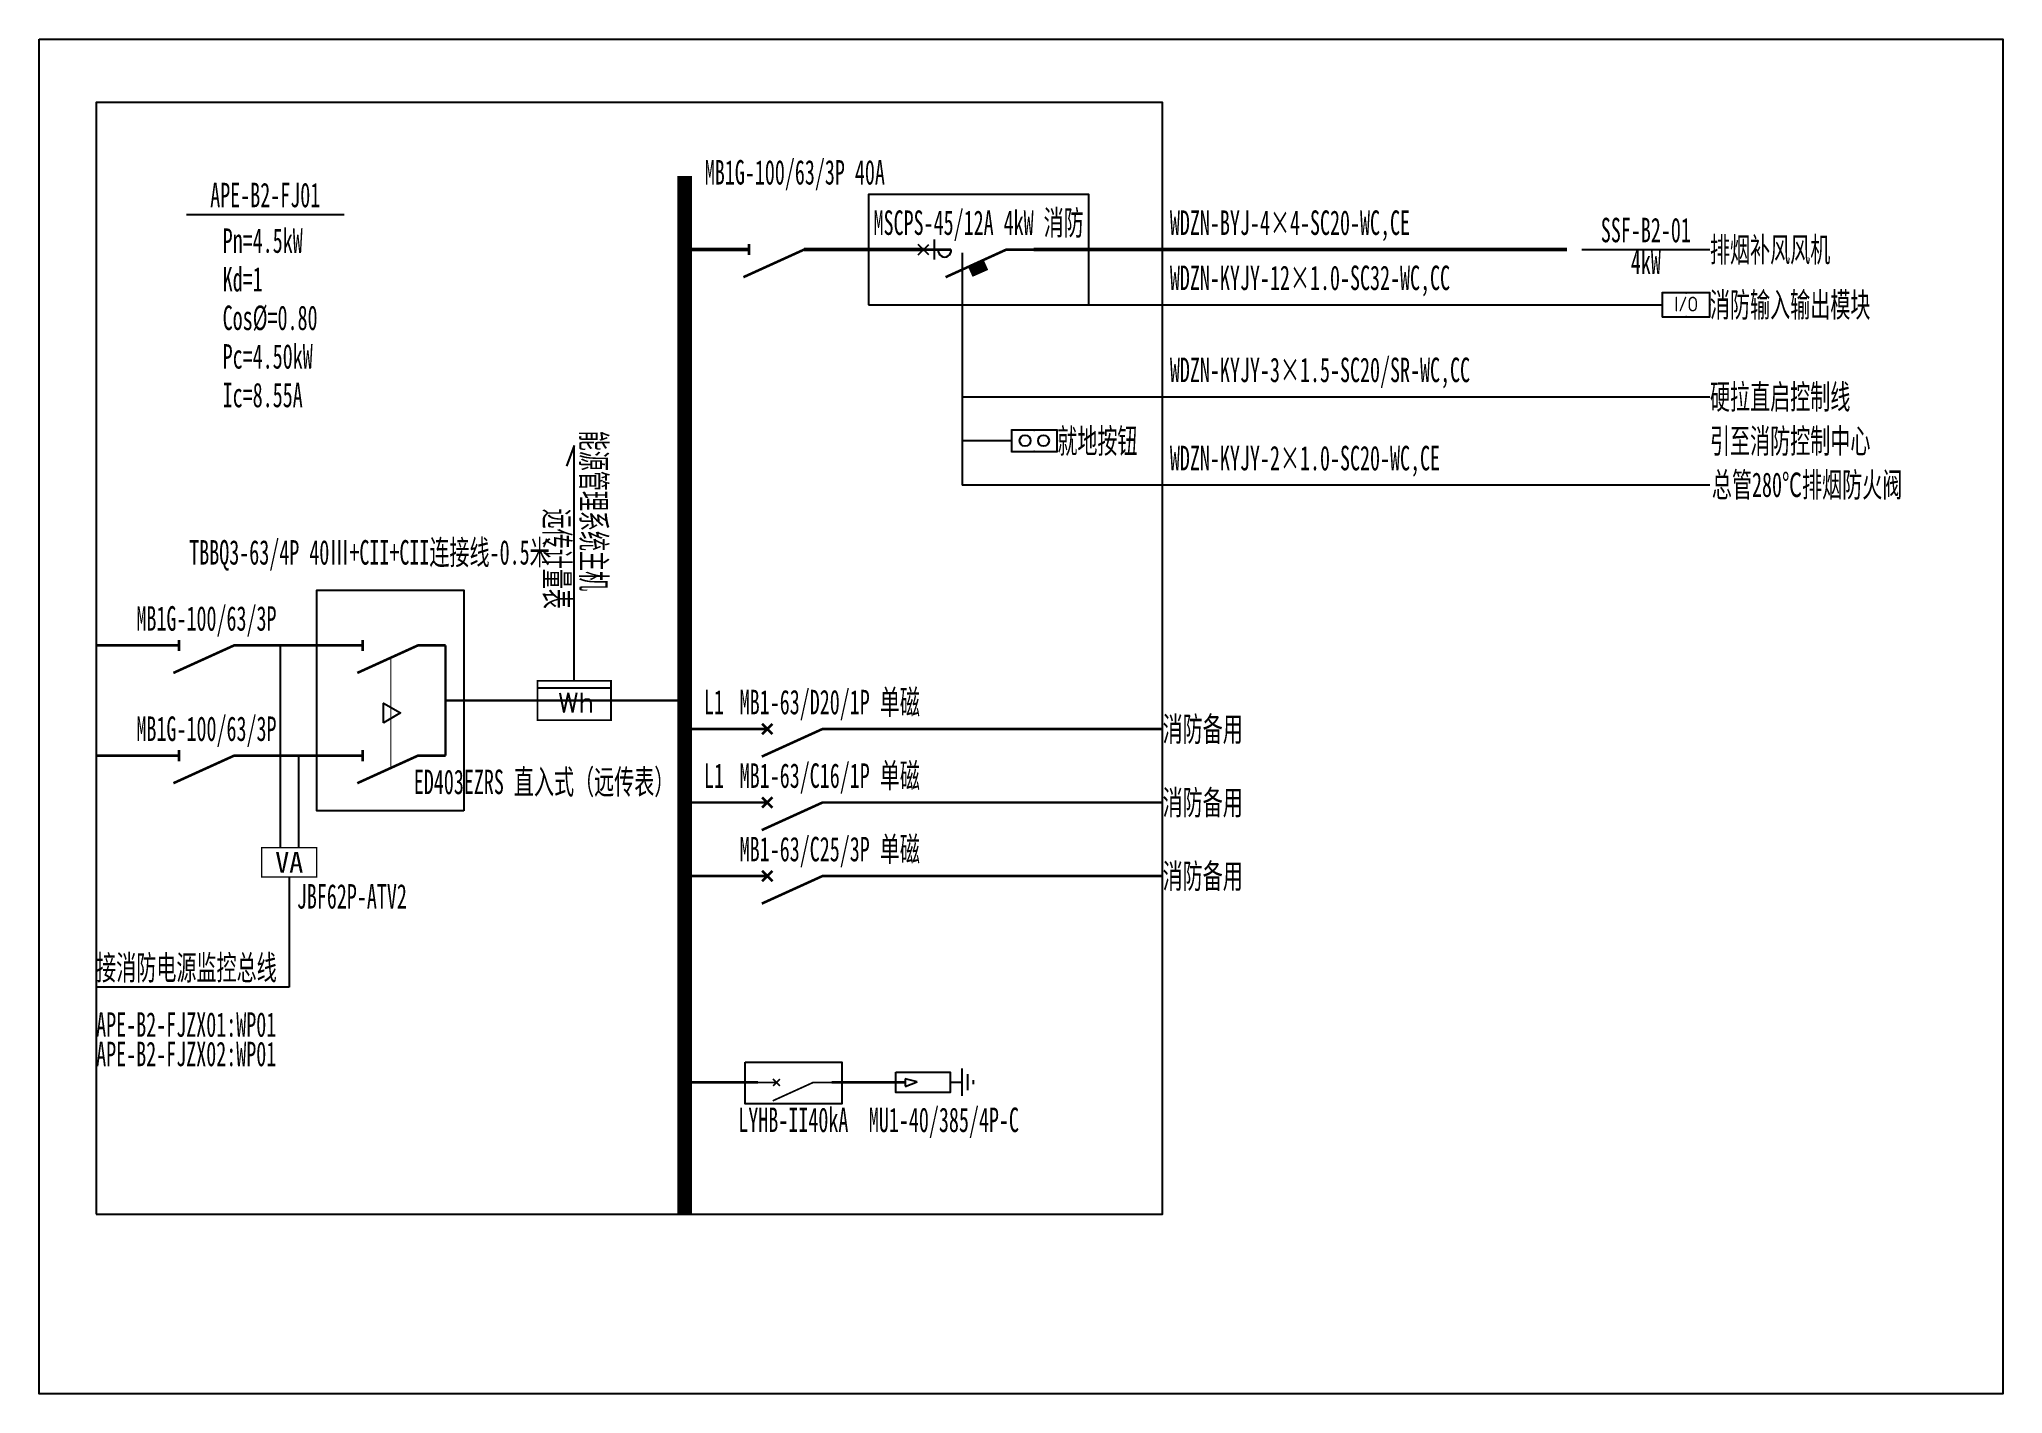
# Model space of a CAD drawing. Extents: x 1527906 to 1532711, y 404380 to 407697.
import ezdxf
from ezdxf.enums import TextEntityAlignment as Align

# ---------------------------------------------------------------- set-up
doc = ezdxf.new("R2010")
doc.units = 0
doc.header["$MEASUREMENT"] = 0
for name, color, linetype in [('ELEMENT', 3, 'Continuous'), ('WIRE-照明', 4, 'Continuous'), ('WIRE-系统', 4, 'Continuous'), ('系统图', 1, 'Continuous')]:
    doc.layers.add(name, color=color, linetype=linetype)
doc.styles.add('_SIMPLEX', font='simplex_.ttf', dxfattribs={"width": 0.6})
doc.styles.add('_TEL_ATTDEF', font='GBENOR', dxfattribs={"width": 0.8, "height": 3, "bigfont": 'GBCBIG'})
doc.styles.add('_TEL_DIM', font='', dxfattribs={"width": 0.8, "height": 3.5})
doc.styles.add('宋体', font='', dxfattribs={"width": 0.8, "height": 3.5})
doc.styles.get('_TEL_DIM').set_extended_font_data('SimSun')
doc.styles.get('宋体').set_extended_font_data('SimSun')

# ---------------------------------------------------------------- blocks, each defined once
blk = doc.blocks.new('$element$00000492')
blk.add_line((0.173, 0), (0.173, -1))
at = {"const_width": 0.0233}
blk.add_lwpolyline([(-0.267, 0), (0.267, 0), (0.267, -1), (-0.267, -1), (-0.267, 0)], dxfattribs=at)
at = {"style": '_SIMPLEX'}
blk.add_text('Wh', height=0.2667, rotation=270, dxfattribs=at).set_placement((-0.161, -0.281))
at = {"flags": 9}
blk.add_attdef('S', (0, 0), '', height=0.00000667, dxfattribs=at)
blk.add_attdef('S', (0, 0), '', height=0.00000667, dxfattribs=at)
blk.add_attdef('S', (0, 0), '', height=0.00000667, dxfattribs=at)
blk = doc.blocks.new('$element$00000497')
at = {"const_width": 0.0233}
for points in [[(0, 0), (0, -0.25)], [(0, -1), (0, -0.75), (-0.25, -0.2)], [(-0.047, -0.297), (0.047, -0.203)], [(-0.047, -0.203), (0.047, -0.297)]]:
    blk.add_lwpolyline(points, dxfattribs=at)
at = {"flags": 9}
blk.add_attdef('S', (0, 0), '', height=0.00000667, dxfattribs=at)
blk = doc.blocks.new('$element$00000519')
at = {"const_width": 0.0233}
for points in [[(0, 0), (0, -0.25)], [(0, -1), (0, -0.75), (-0.25, -0.2)], [(-0.05, -0.25), (0.05, -0.25)]]:
    blk.add_lwpolyline(points, dxfattribs=at)
at = {"flags": 9}
blk.add_attdef('S', (0, 0), '', height=0.00000667, dxfattribs=at)
blk = doc.blocks.new('$equip_U$00000079(zhangr-4109)')
for p, q in [((0.625, 0.292), (-0.625, 0.292)), ((-0.625, 0.292), (-0.625, -0.292)), ((0.625, -0.292), (0.625, 0.292)), ((-0.625, -0.292), (0.625, -0.292))]:
    blk.add_line(p, q)
at = {"const_width": 0.04}
blk.add_lwpolyline([(-0.625, 0.292), (-0.625, -0.292), (0.625, -0.292), (0.625, 0.292), (-0.625, 0.292), (-0.625, -0.292)], dxfattribs=at)
for centre in [(-0.25, 0.008), (0.25, 0.008)]:
    blk.add_circle(centre, 0.15)
for p in [(-0.625, 0), (0, 0.292), (0.625, 0), (0, -0.292)]:
    blk.add_point(p)
at = {"color": 7, "style": '_TEL_DIM', "flags": 1}
for tag in ['A', 'REMARK']:
    blk.add_attdef(tag, text='', height=0.00002, dxfattribs=at).set_placement((0, 0), align=Align.MIDDLE_CENTER)
blk = doc.blocks.new('$equip$00002773')
for p, q in [((0.65, 0.65), (-0.65, 0.65)), ((-0.65, 0.65), (-0.65, 0)), ((0.65, 0), (0.65, 0.65)), ((-0.65, 0), (0.65, 0))]:
    blk.add_line(p, q)
at = {"const_width": 0.04}
blk.add_lwpolyline([(-0.65, 0.65), (-0.65, 0), (0.65, 0), (0.65, 0.65), (-0.65, 0.65), (-0.65, 0)], dxfattribs=at)
for p in [(0, 0.65), (-0.65, 0.325), (0, 0), (0.65, 0.325)]:
    blk.add_point(p)
at = {"color": 7}
blk.add_attdef('$TEXT$', text='', height=0.4, dxfattribs=at).set_placement((0.006, 0.343), align=Align.MIDDLE_CENTER)
at = {"color": 7, "flags": 1}
for tag, p in [('A', (0, 0)), ('B', (0.905, 0.246))]:
    blk.add_attdef(tag, text='', height=0.4, dxfattribs=at).set_placement(p, align=Align.MIDDLE_CENTER)
blk = doc.blocks.new('$element$00000578')
at = {"const_width": 0.0233}
for points in [[(0, 0), (0, -0.25)], [(0, -1), (0, -0.75), (-0.25, -0.2)], [(-0.05, -0.25), (0.05, -0.25)]]:
    blk.add_lwpolyline(points, dxfattribs=at)
at = {"flags": 9}
blk.add_attdef('S', (0, 0), '', height=0.00000667, dxfattribs=at)
blk = doc.blocks.new('$element$00000496')
at = {"const_width": 0.0233}
for points in [[(0, 0), (0, -0.25)], [(-0.25, -0.2), (0, -0.75), (0, -1)]]:
    blk.add_lwpolyline(points, dxfattribs=at)
blk.add_arc((-0.008, -0.192), 0.0589, 81.8699, 278.1301)
at = {"flags": 9}
blk.add_attdef('S', (0, 0), '', height=0.00000667, dxfattribs=at)
blk = doc.blocks.new('$equip_U$00000086(maj01888)')
at = {"color": 2, "lineweight": 25}
for p, q in [((-0.141, -0.141), (0.141, 0.141)), ((0.141, -0.141), (-0.141, 0.141)), ((0.286, 0.273), (0.286, -0.273))]:
    blk.add_line(p, q, dxfattribs=at)
at = {"color": 2}
for p, q in [((1.235, -0.473), (1.625, -0.299)), ((1.243, -0.49), (1.633, -0.317)), ((1.251, -0.508), (1.64, -0.335)), ((1.259, -0.526), (1.648, -0.353)), ((1.267, -0.544), (1.656, -0.37)), ((1.275, -0.562), (1.664, -0.388)), ((1.283, -0.579), (1.672, -0.406)), ((1.291, -0.597), (1.68, -0.424)), ((1.298, -0.615), (1.688, -0.442)), ((1.306, -0.633), (1.696, -0.459)), ((1.314, -0.651), (1.704, -0.477)), ((1.322, -0.668), (1.712, -0.495)), ((1.33, -0.686), (1.72, -0.513)), ((1.338, -0.704), (1.728, -0.531))]:
    blk.add_line(p, q, dxfattribs=at)
at = {"const_width": 0.04}
blk.add_lwpolyline([(1.23, -0.462), (1.62, -0.288), (1.732, -0.541), (1.343, -0.715)], close=True, dxfattribs=at)
at = {"xscale": 3, "yscale": 3, "zscale": 3, "rotation": 90}
blk.add_blockref('$element$00000496', (0, 0), dxfattribs=at)
at = {"color": 7, "style": '_TEL_DIM', "flags": 1}
for tag in ['A', 'REMARK']:
    blk.add_attdef(tag, text='', height=0.00002, dxfattribs=at).set_placement((0, 0), align=Align.MIDDLE_CENTER)
blk = doc.blocks.new('A$C2B062C5C')
at = {"const_width": 17.5}
blk.add_lwpolyline([(-375, 0), (-375, 400), (375, 400), (375, 0), (-375, 0)], dxfattribs=at)
at = {"style": '_TEL_DIM'}
blk.add_text('VA', height=280, rotation=0, dxfattribs=at).set_placement((0, 200), align=Align.MIDDLE_CENTER)
at = {"flags": 9}
blk.add_attdef('S', (-375, 200), '', height=0.005, rotation=90, dxfattribs=at)
blk.add_attdef('S', (-375, 200), '', height=0.005, rotation=90, dxfattribs=at)
blk.add_attdef('S', (-375, 200), '', height=0.005, rotation=90, dxfattribs=at)
blk = doc.blocks.new('ATSE')
blk.add_lwpolyline([(-1.5, -1.167), (-1.5, 0.167), (0.5, 0.167), (0.5, -1.167)], close=True)
at = {"layer": 'WIRE-照明', "linetype": 'Continuous', "const_width": 0.0233}
for points in [[(-1, 0), (-1, 0.167)], [(0, 0), (0, 0.167)]]:
    blk.add_lwpolyline(points, dxfattribs=at)
at = {"layer": 'WIRE-系统', "color": 3, "linetype": 'Continuous'}
for p, q in [((-0.701, -0.437), (-0.523, -0.437)), ((-0.612, -0.592), (-0.701, -0.437)), ((-0.523, -0.437), (-0.612, -0.592))]:
    blk.add_line(p, q, dxfattribs=at)
at = {"layer": 'WIRE-系统', "color": 2, "linetype": 'Continuous', "const_width": 0.01}
blk.add_lwpolyline([(-1.112, -0.505), (-0.112, -0.505)], dxfattribs=at)
at = {"layer": 'WIRE-系统', "color": 3, "linetype": 'Continuous', "const_width": 0.01}
blk.add_lwpolyline([(-0.612, -0.592), (-0.523, -0.437), (-0.701, -0.437)], close=True, dxfattribs=at)
at = {"layer": 'WIRE-系统', "linetype": 'Continuous', "const_width": 0.0233}
for points in [[(-1, -1), (0, -1)], [(-0.5, -1.167), (-0.5, -1)]]:
    blk.add_lwpolyline(points, dxfattribs=at)
at = {"layer": 'ELEMENT'}
for p in [(-1, 0), (0, 0)]:
    blk.add_blockref('$element$00000519', p, dxfattribs=at)

msp = doc.modelspace()

# ---------------------------------------------------------------- linework, layer by layer
at = {"color": 0, "linetype": 'ByBlock'}
for p, q in [((1528265.9, 407267.4), (1528652.1, 407267.4)), ((1530164.9, 407173.6), (1530164.9, 406605.2)), ((1531681.1, 407181.6), (1531994.8, 407181.6)), ((1530164.9, 407046.6), (1531877.8, 407046.6)), ((1530164.9, 406821.2), (1531994.8, 406821.2)), ((1530285.1, 406713.2), (1530164.9, 406713.2)), ((1531994.8, 406605.2), (1530164.9, 406605.2)), ((1530164.2, 405176.7), (1530164.2, 405109.5)), ((1530178, 405162.7), (1530178, 405123.4)), ((1530054.5, 405143.7), (1530025.2, 405151.6)), ((1530025.2, 405151.6), (1530025.2, 405133.4)), ((1530025.2, 405132.9), (1530054.5, 405143.7)), ((1530135, 405143.5), (1530163.1, 405143.5)), ((1530191.8, 405148.2), (1530191.8, 405138.5))]:
    msp.add_line(p, q, dxfattribs=at)
at = {"color": 0, "linetype": 'ByBlock', "ltscale": 0.2}
for p, q in [((1529215.2, 406702.2), (1529196.7, 406651.5)), ((1529215.2, 406125.6), (1529215.2, 406702.2))]:
    msp.add_line(p, q, dxfattribs=at)
at = {"color": 0, "linetype": 'ByBlock'}
for points in [[(1528045.2, 404819.7), (1530655.2, 404819.7), (1530655.2, 407541.6), (1528045.2, 407541.6)], [(1529935.1, 407046.6), (1530475.1, 407046.6), (1530475.1, 407316.6), (1529935.1, 407316.6)], [(1529633.2, 405192), (1529869.8, 405192), (1529869.8, 405090), (1529633.2, 405090)], [(1530002.4, 405167.7), (1530135.2, 405167.7), (1530135.2, 405117.6), (1530002.4, 405117.6)]]:
    msp.add_lwpolyline(points, close=True, dxfattribs=at)
for points, const_width in [([(1529485.2, 407361.6), (1529485.2, 404819.7)], 36), ([(1529485.2, 407181.6), (1529642.7, 407181.6)], 9), ([(1529777.7, 407181.6), (1530070.1, 407181.6)], 9), ([(1530340.1, 407181.6), (1531645.1, 407181.6)], 9), ([(1528180.2, 406212.6), (1528045.2, 406212.6)], 6.3), ([(1528450.2, 406212.6), (1528585.2, 406212.6)], 6.3), ([(1528945.2, 406077.6), (1529485.2, 406077.6)], 6.3), ([(1529485.2, 406007.8), (1529620.2, 406007.8)], 6.3), ([(1529890.2, 406007.8), (1530655.2, 406007.8)], 6.3), ([(1528180.2, 405942.6), (1528045.2, 405942.6)], 6.3), ([(1528450.2, 405942.6), (1528585.2, 405942.6)], 6.3), ([(1529485.2, 405827.8), (1529620.2, 405827.8)], 6.3), ([(1529890.2, 405827.8), (1530655.2, 405827.8)], 6.3), ([(1529485.2, 405647.8), (1529620.2, 405647.8)], 6.3), ([(1529890.2, 405647.8), (1530655.2, 405647.8)], 6.3), ([(1529485.2, 405142.5), (1529665.2, 405142.5)], 6.3), ([(1529845.2, 405142.5), (1530025.2, 405142.5)], 6.3)]:
    msp.add_lwpolyline(points, dxfattribs=dict(at, const_width=const_width))
for points in [[(1528495.2, 406212.6), (1528495.2, 405718)], [(1528540.2, 405942.6), (1528540.2, 405718)], [(1528517.7, 405645.6), (1528517.7, 405375.6)], [(1528517.7, 405375.6), (1528045.2, 405375.6)]]:
    msp.add_lwpolyline(points, dxfattribs=at)
at = {"layer": '系统图'}
msp.add_lwpolyline([(1527905.9, 407696.7), (1532711.4, 407696.7), (1532711.4, 404380.2), (1527905.9, 404380.2)], close=True, dxfattribs=at)

# ---------------------------------------------------------------- block references
at = {"color": 0, "linetype": 'ByBlock', "rotation": 90}
for name, p, xscale, yscale, zscale in [('$element$00000578', (1529575.2, 407181.6), 270, 270, 270), ('ATSE', (1528630.2, 406212.6), 270, 270, 270), ('$element$00000519', (1528180.2, 406212.6), 270, 270, 270), ('$element$00000492', (1529125.2, 406077.6), 180, 180, 180), ('$element$00000497', (1529620.2, 406007.8), 270, 270, 270), ('$element$00000519', (1528180.2, 405942.6), 270, 270, 270), ('$element$00000497', (1529620.2, 405827.8), 270, 270, 270), ('$element$00000497', (1529620.2, 405647.8), 270, 270, 270), ('$element$00000497', (1529665.2, 405142.5), 180, 180, 180)]:
    msp.add_blockref(name, p, dxfattribs=dict(at, xscale=xscale, yscale=yscale, zscale=zscale))
at = {"color": 0, "linetype": 'ByBlock'}
for name, p, xscale, yscale, zscale in [('$equip_U$00000086(maj01888)', (1530070.1, 407181.6), 90, 90, 90), ('$equip_U$00000079(zhangr-4109)', (1530341.3, 406713.2), 89.99999999999997, 89.99999999999997, 89.99999999999997), ('A$C2B062C5C', (1528517.7, 405645.6), 0.18, 0.18, 0.18)]:
    msp.add_blockref(name, p, dxfattribs=dict(at, xscale=xscale, yscale=yscale, zscale=zscale))
ref = msp.add_blockref('$equip$00002773', (1531936.3, 407017.4), dxfattribs=dict(at, xscale=90, yscale=90, zscale=90))
ref.add_attrib('$TEXT$', 'I/O', dxfattribs={"color": 7, "height": 36, "style": '_TEL_ATTDEF'}).set_placement((1531936.9, 407048.3), align=Align.MIDDLE_CENTER)

# ---------------------------------------------------------------- texts
at = {"color": 31, "linetype": 'ByBlock', "style": '宋体', "width": 0.6}
msp.add_text('MB1G-100/63/3P 40A', height=60, dxfattribs=at).set_placement((1529755.2, 407323), align=Align.BOTTOM_CENTER)
at = {"color": 0, "linetype": 'ByBlock', "style": '宋体', "width": 0.6}
for s, p in [('APE-B2-FJ01', (1528459, 407267.4)), ('SSF-B2-01', (1531838, 407181.6)), ('L1', (1529557.1, 406025.8)), ('L1', (1529557.2, 405845.8))]:
    msp.add_text(s, height=60, dxfattribs=at).set_placement(p, align=Align.BOTTOM_CENTER)
at = {"color": 4, "linetype": 'ByBlock', "style": '宋体', "width": 0.6}
msp.add_text('MSCPS-45/12A 4kW 消防', height=60, dxfattribs=at).set_placement((1530205.1, 407199.6), align=Align.BOTTOM_CENTER)
at = {"color": 0, "linetype": 'ByBlock', "style": '宋体', "width": 0.6}
for s, p in [('WDZN-BYJ-4×4-SC20-WC,CE', (1530673.1, 407199.6)), ('WDZN-KYJY-12×1.0-SC32-WC,CC', (1530673.1, 407064.6)), ('WDZN-KYJY-3×1.5-SC20/SR-WC,CC', (1530673.1, 406839.2)), ('WDZN-KYJY-2×1.0-SC20-WC,CE', (1530673.1, 406623.2)), ('接消防电源监控总线 ', (1528045.2, 405375.6)), ('APE-B2-FJZX01:WP01', (1528045.2, 405236.3)), ('APE-B2-FJZX02:WP01', (1528045.2, 405164.3))]:
    msp.add_text(s, height=60, dxfattribs=at).set_placement(p, align=Align.BOTTOM_LEFT)
for s, p in [('Pn=4.5kW', (1528354.8, 407173.7)), ('Kd=1', (1528354.8, 407079.2)), ('Cos%%C=0.80', (1528354.8, 406984.7)), ('Pc=4.50kW', (1528354.8, 406890.2)), ('Ic=8.55A', (1528354.8, 406795.7))]:
    msp.add_text(s, height=60, dxfattribs=at).set_placement(p)
for s, p in [('排烟补风风机', (1531994.8, 407181.6)), ('消防输入输出模块', (1531994.8, 407046.6)), ('硬拉直启控制线', (1531994.8, 406821.2)), ('就地按钮', (1530397.6, 406713.2)), ('引至消防控制中心', (1531994.8, 406713.2)), ('总管280℃排烟防火阀', (1531999.5, 406606)), ('消防备用', (1530655.2, 406007.8)), ('消防备用', (1530655.2, 405827.8)), ('消防备用', (1530655.2, 405647.8))]:
    msp.add_text(s, height=60, dxfattribs=at).set_placement(p, align=Align.MIDDLE_LEFT)
msp.add_text('4kW', height=60, dxfattribs=at).set_placement((1531838, 407181.6), align=Align.TOP_CENTER)
for s, p in [('能源管理系统主机', (1529215.2, 406345.4)), ('远传计量表', (1529125.2, 406301.9))]:
    msp.add_text(s, height=60, rotation=270, dxfattribs=at).set_placement(p, align=Align.BOTTOM_RIGHT)
at = {"color": 40, "linetype": 'ByBlock', "style": '宋体', "width": 0.6}
msp.add_text('TBBQ3-63/4P 40Ⅲ+CII+CII连接线-0.5米', height=60, dxfattribs=at).set_placement((1528714.1, 406392.4), align=Align.BOTTOM_CENTER)
at = {"color": 1, "linetype": 'ByBlock', "style": '宋体', "width": 0.6}
for p in [(1528315.2, 406230.6), (1528315.2, 405960.6)]:
    msp.add_text('MB1G-100/63/3P', height=60, dxfattribs=at).set_placement(p, align=Align.BOTTOM_CENTER)
at = {"color": 3, "linetype": 'ByBlock', "style": '宋体', "width": 0.6}
msp.add_text('MB1-63/D20/1P 单磁', height=60, dxfattribs=at).set_placement((1529620.2, 406025.8), align=Align.BOTTOM_LEFT)
at = {"color": 2, "linetype": 'ByBlock', "style": '宋体', "width": 0.6}
msp.add_text('MB1-63/C16/1P 单磁', height=60, dxfattribs=at).set_placement((1529620.2, 405845.8), align=Align.BOTTOM_LEFT)
msp.add_text('ED403EZRS 直入式（远传表）', height=60, dxfattribs=at).set_placement((1529141.5, 405908.4), align=Align.TOP_CENTER)
at = {"color": 30, "linetype": 'ByBlock', "style": '宋体', "width": 0.6}
msp.add_text('MB1-63/C25/3P 单磁', height=60, dxfattribs=at).set_placement((1529620.2, 405665.8), align=Align.BOTTOM_LEFT)
at = {"color": 1, "linetype": 'ByBlock', "style": '宋体', "width": 0.6}
msp.add_text('JBF62P-ATV2', height=60, dxfattribs=at).set_placement((1528536.3, 405550.2), align=Align.BOTTOM_LEFT)
at = {"color": 40, "linetype": 'ByBlock', "style": '宋体', "width": 0.6}
msp.add_text('LYHB-II40kA', height=60, dxfattribs=at).set_placement((1529751.5, 405081), align=Align.TOP_CENTER)
at = {"color": 30, "linetype": 'ByBlock', "style": '宋体', "width": 0.6}
msp.add_text('MU1-40/385/4P-C', height=60, dxfattribs=at).set_placement((1530120, 405081), align=Align.TOP_CENTER)

doc.saveas('drawing.dxf')
